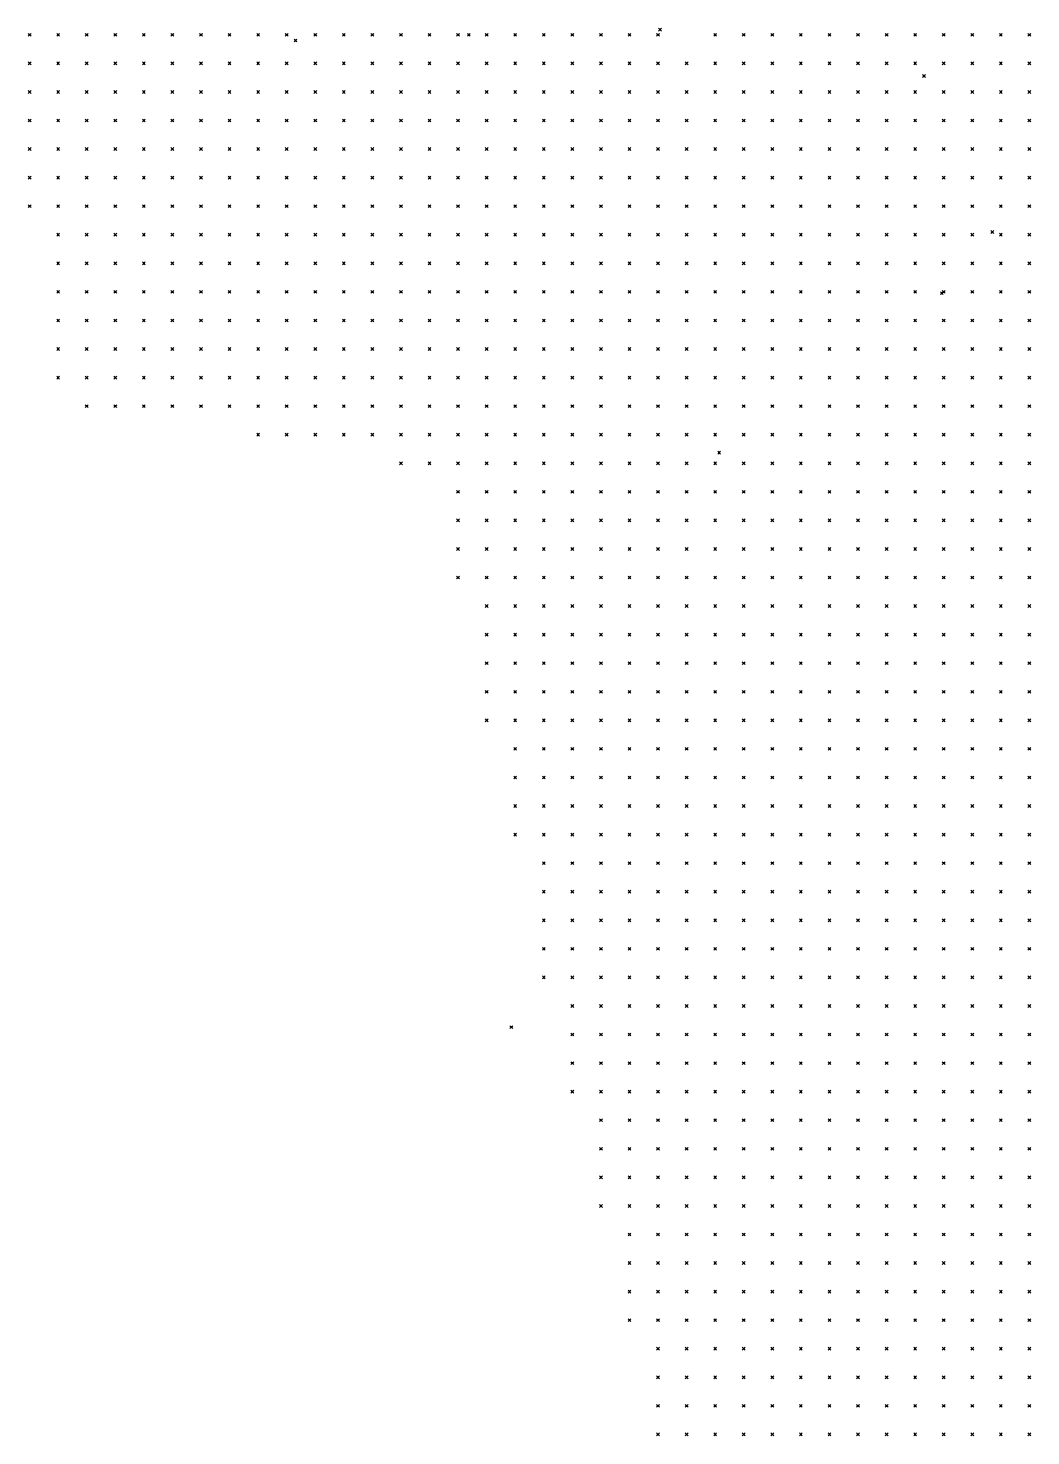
# Model space of a CAD drawing. Header units: metres. Extents: x 441556 to 446409, y 432338 to 461058.
# Drawn here: x 442253.8 to 442359.1, y 450975.2 to 451123 of the extents above; entities that cross this region are included whole.
import ezdxf

# ---------------------------------------------------------------- set-up
doc = ezdxf.new("R2010")
doc.units = ezdxf.units.M
doc.header["$MEASUREMENT"] = 0
doc.header["$PDMODE"] = 35
doc.header["$PDSIZE"] = 0.15
doc.layers.add('DTM-NOK-RevN_LIDAR_co_lidar', color=91, linetype='Continuous', lineweight=0)
doc.layers.add('DTM-NOK-RevN_RTK', color=32, linetype='Continuous', lineweight=0)

msp = doc.modelspace()

# ---------------------------------------------------------------- linework, layer by layer
at = {"layer": 'DTM-NOK-RevN_LIDAR_co_lidar'}
for p in [(442253.945, 451122.339, 412.516), (442256.944, 451122.339, 409.399), (442259.944, 451122.339, 406.447), (442262.943, 451122.339, 403.337), (442265.942, 451122.339, 400.255), (442268.942, 451122.339, 397.072), (442271.941, 451122.339, 393.94), (442274.94, 451122.339, 390.743), (442277.94, 451122.339, 388.677), (442280.939, 451122.339, 386.816), (442283.938, 451122.339, 385.331), (442286.938, 451122.339, 384.731), (442289.937, 451122.339, 384.628), (442292.936, 451122.339, 384.795), (442295.936, 451122.339, 384.991), (442298.935, 451122.339, 385.135), (442301.934, 451122.339, 384.048), (442304.934, 451122.339, 383.485), (442307.933, 451122.339, 382.498), (442310.932, 451122.339, 380.419), (442313.932, 451122.339, 378.698), (442316.931, 451122.339, 375.353), (442319.93, 451122.339, 370.17), (442325.929, 451122.339, 366.942), (442328.928, 451122.339, 366.394), (442331.928, 451122.339, 366.047), (442334.927, 451122.339, 365.39), (442337.926, 451122.339, 364.654), (442340.926, 451122.339, 363.751), (442343.925, 451122.339, 362.913), (442346.924, 451122.339, 362.394), (442349.924, 451122.339, 362.404), (442352.923, 451122.339, 362.397), (442355.922, 451122.339, 362.284), (442358.922, 451122.339, 362.044), (442253.945, 451119.34, 412.093), (442256.944, 451119.34, 409.257), (442259.944, 451119.34, 406.294), (442262.943, 451119.34, 402.997), (442265.942, 451119.34, 399.909), (442268.942, 451119.34, 396.763), (442271.941, 451119.34, 393.904), (442274.94, 451119.34, 391.859), (442277.94, 451119.34, 391.09), (442280.939, 451119.34, 390.55), (442283.938, 451119.34, 388.694), (442286.938, 451119.34, 387.974), (442289.937, 451119.34, 388.773), (442292.936, 451119.34, 389.919), (442295.936, 451119.34, 389.808), (442298.935, 451119.34, 390.622), (442301.934, 451119.34, 390.144), (442304.934, 451119.34, 389.502), (442307.933, 451119.34, 388.44), (442310.932, 451119.34, 385.729), (442313.932, 451119.34, 382.212), (442316.931, 451119.34, 378.214), (442319.93, 451119.34, 373.859), (442322.93, 451119.34, 370.71), (442325.929, 451119.34, 368.784), (442328.928, 451119.34, 367.619), (442331.928, 451119.34, 366.992), (442334.927, 451119.34, 366.272), (442337.926, 451119.34, 365.218), (442340.926, 451119.34, 364.275), (442343.925, 451119.34, 363.631), (442346.924, 451119.34, 363.142), (442349.924, 451119.34, 363.457), (442352.923, 451119.34, 363.707), (442355.922, 451119.34, 363.437), (442358.922, 451119.34, 363.508), (442253.945, 451116.341, 412.269), (442256.944, 451116.341, 409.957), (442259.944, 451116.341, 407.262), (442262.943, 451116.341, 404.008), (442265.942, 451116.341, 400.543), (442268.942, 451116.341, 397.609), (442271.941, 451116.341, 395.844), (442274.94, 451116.341, 395.872), (442277.94, 451116.341, 395.647), (442280.939, 451116.341, 394.647), (442283.938, 451116.341, 392.596), (442286.938, 451116.341, 391.752), (442289.937, 451116.341, 392.194), (442292.936, 451116.341, 392.916), (442295.936, 451116.341, 393.669), (442298.935, 451116.341, 394.377), (442301.934, 451116.341, 394.118), (442304.934, 451116.341, 392.945), (442307.933, 451116.341, 391.016), (442310.932, 451116.341, 388.109), (442313.932, 451116.341, 385.235), (442316.931, 451116.341, 380.878), (442319.93, 451116.341, 374.955), (442322.93, 451116.341, 371.794), (442325.929, 451116.341, 369.691), (442328.928, 451116.341, 368.672), (442331.928, 451116.341, 368.095), (442334.927, 451116.341, 367.466), (442337.926, 451116.341, 366.607), (442340.926, 451116.341, 365.428), (442343.925, 451116.341, 364.987), (442346.924, 451116.341, 364.92), (442349.924, 451116.341, 365.645), (442352.923, 451116.341, 365.998), (442355.922, 451116.341, 365.649), (442358.922, 451116.341, 365.429), (442253.945, 451113.341, 413.308), (442256.944, 451113.341, 411.004), (442259.944, 451113.341, 408.438), (442262.943, 451113.341, 405.725), (442265.942, 451113.341, 402.536), (442268.942, 451113.341, 399.248), (442271.941, 451113.341, 398.874), (442274.94, 451113.341, 399.494), (442277.94, 451113.341, 398.565), (442280.939, 451113.341, 397.496), (442283.938, 451113.341, 395.907), (442286.938, 451113.341, 395.211), (442289.937, 451113.341, 395.521), (442292.936, 451113.341, 396.024), (442295.936, 451113.341, 396.648), (442298.935, 451113.341, 397.092), (442301.934, 451113.341, 396.404), (442304.934, 451113.341, 394.585), (442307.933, 451113.341, 391.818), (442310.932, 451113.341, 388.664), (442313.932, 451113.341, 385.638), (442316.931, 451113.341, 380.624), (442319.93, 451113.341, 374.521), (442322.93, 451113.341, 371.871), (442325.929, 451113.341, 370.372), (442328.928, 451113.341, 369.748), (442331.928, 451113.341, 369.418), (442334.927, 451113.341, 369.195), (442337.926, 451113.341, 369.174), (442340.926, 451113.341, 367.755), (442343.925, 451113.341, 366.615), (442346.924, 451113.341, 367.751), (442349.924, 451113.341, 369.002), (442352.923, 451113.341, 369.227), (442355.922, 451113.341, 369.639), (442358.922, 451113.341, 368.334), (442253.945, 451110.342, 415.069), (442256.944, 451110.342, 412.646), (442259.944, 451110.342, 409.9), (442262.943, 451110.342, 406.905), (442265.942, 451110.342, 404.219), (442268.942, 451110.342, 401.589), (442271.941, 451110.342, 401.947), (442274.94, 451110.342, 403.119), (442277.94, 451110.342, 403.541), (442280.939, 451110.342, 402.253), (442283.938, 451110.342, 400.985), (442286.938, 451110.342, 399.288), (442289.937, 451110.342, 401.035), (442292.936, 451110.342, 400.191), (442295.936, 451110.342, 398.866), (442298.935, 451110.342, 398.616), (442301.934, 451110.342, 397.49), (442304.934, 451110.342, 395.002), (442307.933, 451110.342, 391.789), (442310.932, 451110.342, 388.302), (442313.932, 451110.342, 384.862), (442316.931, 451110.342, 380.583), (442319.93, 451110.342, 375.734), (442322.93, 451110.342, 372.727), (442325.929, 451110.342, 371.268), (442328.928, 451110.342, 370.995), (442331.928, 451110.342, 371.331), (442334.927, 451110.342, 371.697), (442337.926, 451110.342, 372.146), (442340.926, 451110.342, 372.014), (442343.925, 451110.342, 370.993), (442346.924, 451110.342, 371.54), (442349.924, 451110.342, 372.483), (442352.923, 451110.342, 372.97), (442355.922, 451110.342, 373.286), (442358.922, 451110.342, 372.662), (442253.945, 451107.343, 416.189), (442256.944, 451107.343, 413.504), (442259.944, 451107.343, 410.464), (442262.943, 451107.343, 407.616), (442265.942, 451107.343, 405.665), (442268.942, 451107.343, 404.446), (442271.941, 451107.343, 405.759), (442274.94, 451107.343, 406.606), (442277.94, 451107.343, 408.135), (442280.939, 451107.343, 407.438), (442283.938, 451107.343, 407.302), (442286.938, 451107.343, 405.55), (442289.937, 451107.343, 406.4), (442292.936, 451107.343, 405.578), (442295.936, 451107.343, 400.817), (442298.935, 451107.343, 398.515), (442301.934, 451107.343, 397.051), (442304.934, 451107.343, 394.817), (442307.933, 451107.343, 391.61), (442310.932, 451107.343, 387.76), (442313.932, 451107.343, 383.914), (442316.931, 451107.343, 380.187), (442319.93, 451107.343, 376.565), (442322.93, 451107.343, 373.738), (442325.929, 451107.343, 372.569), (442328.928, 451107.343, 372.65), (442331.928, 451107.343, 373.635), (442334.927, 451107.343, 374.566), (442337.926, 451107.343, 374.91), (442340.926, 451107.343, 375.286), (442343.925, 451107.343, 375.088), (442346.924, 451107.343, 375.217), (442349.924, 451107.343, 375.733), (442352.923, 451107.343, 376.206), (442355.922, 451107.343, 376.551), (442358.922, 451107.343, 376.358), (442253.945, 451104.343, 416.796), (442256.944, 451104.343, 413.712), (442259.944, 451104.343, 410.859), (442262.943, 451104.343, 408.954), (442265.942, 451104.343, 408.438), (442268.942, 451104.343, 408.957), (442271.941, 451104.343, 409.853), (442274.94, 451104.343, 411.192), (442277.94, 451104.343, 411.794), (442280.939, 451104.343, 411.688), (442283.938, 451104.343, 412.227), (442286.938, 451104.343, 410.895), (442289.937, 451104.343, 410.625), (442292.936, 451104.343, 410.228), (442295.936, 451104.343, 402.531), (442298.935, 451104.343, 397.81), (442301.934, 451104.343, 396.072), (442304.934, 451104.343, 394.404), (442307.933, 451104.343, 391.46), (442310.932, 451104.343, 387.415), (442313.932, 451104.343, 383.445), (442316.931, 451104.343, 379.993), (442319.93, 451104.343, 376.841), (442322.93, 451104.343, 374.558), (442325.929, 451104.343, 373.969), (442328.928, 451104.343, 374.477), (442331.928, 451104.343, 376.004), (442334.927, 451104.343, 377.613), (442337.926, 451104.343, 377.876), (442340.926, 451104.343, 378.214), (442343.925, 451104.343, 378.488), (442346.924, 451104.343, 378.41), (442349.924, 451104.343, 378.612), (442352.923, 451104.343, 379.376), (442355.922, 451104.343, 380.189), (442358.922, 451104.343, 380.528), (442256.944, 451101.344, 414.087), (442259.944, 451101.344, 412.188), (442262.943, 451101.344, 411.57), (442265.942, 451101.344, 412.15), (442268.942, 451101.344, 413.711), (442271.941, 451101.344, 414.952), (442274.94, 451101.344, 416.099), (442277.94, 451101.344, 416.217), (442280.939, 451101.344, 416.554), (442283.938, 451101.344, 415.175), (442286.938, 451101.344, 414.484), (442289.937, 451101.344, 413.958), (442292.936, 451101.344, 413.36), (442295.936, 451101.344, 408.971), (442298.935, 451101.344, 400.476), (442301.934, 451101.344, 396.369), (442304.934, 451101.344, 394.359), (442307.933, 451101.344, 391.348), (442310.932, 451101.344, 387.596), (442313.932, 451101.344, 383.731), (442316.931, 451101.344, 380.224), (442319.93, 451101.344, 377.298), (442322.93, 451101.344, 375.611), (442325.929, 451101.344, 375.467), (442328.928, 451101.344, 376.746), (442331.928, 451101.344, 378.843), (442334.927, 451101.344, 380.511), (442337.926, 451101.344, 380.988), (442340.926, 451101.344, 381.412), (442343.925, 451101.344, 381.93), (442346.924, 451101.344, 382.38), (442349.924, 451101.344, 382.291), (442352.923, 451101.344, 383.789), (442355.922, 451101.344, 384.644), (442358.922, 451101.344, 385.791), (442256.944, 451098.345, 415.339), (442259.944, 451098.345, 414.597), (442262.943, 451098.345, 414.774), (442265.942, 451098.345, 415.789), (442268.942, 451098.345, 417.467), (442271.941, 451098.345, 419.447), (442274.94, 451098.345, 420.385), (442277.94, 451098.345, 420.816), (442280.939, 451098.345, 420.87), (442283.938, 451098.345, 418.496), (442286.938, 451098.345, 417.794), (442289.937, 451098.345, 416.672), (442292.936, 451098.345, 415.149), (442295.936, 451098.345, 410.799), (442298.935, 451098.345, 402.526), (442301.934, 451098.345, 397.848), (442304.934, 451098.345, 395.024), (442307.933, 451098.345, 391.764), (442310.932, 451098.345, 388.078), (442313.932, 451098.345, 384.327), (442316.931, 451098.345, 380.841), (442319.93, 451098.345, 377.971), (442322.93, 451098.345, 376.876), (442325.929, 451098.345, 377.354), (442328.928, 451098.345, 379.389), (442331.928, 451098.345, 381.9), (442334.927, 451098.345, 383.436), (442337.926, 451098.345, 384.207), (442340.926, 451098.345, 385.13), (442343.925, 451098.345, 386.211), (442346.924, 451098.345, 386.523), (442349.924, 451098.345, 386.744), (442352.923, 451098.345, 388.423), (442355.922, 451098.345, 389.576), (442358.922, 451098.345, 391.366), (442256.944, 451095.345, 417.593), (442259.944, 451095.345, 417.335), (442262.943, 451095.345, 417.579), (442265.942, 451095.345, 418.687), (442268.942, 451095.345, 420.15), (442271.941, 451095.345, 421.813), (442274.94, 451095.345, 422.871), (442277.94, 451095.345, 423.118), (442280.939, 451095.345, 422.49), (442283.938, 451095.345, 420.881), (442286.938, 451095.345, 419.463), (442289.937, 451095.345, 417.744), (442292.936, 451095.345, 415.614), (442295.936, 451095.345, 410.187), (442298.935, 451095.345, 405.53), (442301.934, 451095.345, 400.514), (442304.934, 451095.345, 396.464), (442307.933, 451095.345, 392.809), (442310.932, 451095.345, 388.816), (442313.932, 451095.345, 385.263), (442316.931, 451095.345, 381.799), (442319.93, 451095.345, 378.923), (442322.93, 451095.345, 378.318), (442325.929, 451095.345, 379.454), (442328.928, 451095.345, 382.053), (442331.928, 451095.345, 384.515), (442334.927, 451095.345, 386.173), (442337.926, 451095.345, 387.39), (442340.926, 451095.345, 388.786), (442343.925, 451095.345, 390.373), (442346.924, 451095.345, 390.622), (442349.924, 451095.345, 391.33), (442352.923, 451095.345, 392.763), (442355.922, 451095.345, 394.02), (442358.922, 451095.345, 395.471), (442256.944, 451092.346, 420.327), (442259.944, 451092.346, 419.95), (442262.943, 451092.346, 420.038), (442265.942, 451092.346, 420.958), (442268.942, 451092.346, 422.1), (442271.941, 451092.346, 423.124), (442274.94, 451092.346, 423.724), (442277.94, 451092.346, 423.393), (442280.939, 451092.346, 422.342), (442283.938, 451092.346, 420.92), (442286.938, 451092.346, 419.13), (442289.937, 451092.346, 417.342), (442292.936, 451092.346, 415.248), (442295.936, 451092.346, 412.564), (442298.935, 451092.346, 409.267), (442301.934, 451092.346, 402.824), (442304.934, 451092.346, 397.964), (442307.933, 451092.346, 393.912), (442310.932, 451092.346, 389.641), (442313.932, 451092.346, 386.068), (442316.931, 451092.346, 382.587), (442319.93, 451092.346, 380.149), (442322.93, 451092.346, 380.014), (442325.929, 451092.346, 381.636), (442328.928, 451092.346, 384.586), (442331.928, 451092.346, 387.211), (442334.927, 451092.346, 388.868), (442337.926, 451092.346, 390.485), (442340.926, 451092.346, 391.919), (442343.925, 451092.346, 393.565), (442346.924, 451092.346, 394.746), (442349.924, 451092.346, 395.291), (442352.923, 451092.346, 396.454), (442355.922, 451092.346, 397.258), (442358.922, 451092.346, 397.986), (442256.944, 451089.347, 423.076), (442259.944, 451089.347, 422.474), (442262.943, 451089.347, 422.5), (442265.942, 451089.347, 423.185), (442268.942, 451089.347, 423.927), (442271.941, 451089.347, 424.528), (442274.94, 451089.347, 424.548), (442277.94, 451089.347, 423.604), (442280.939, 451089.347, 422.012), (442283.938, 451089.347, 420.331), (442286.938, 451089.347, 418.522), (442289.937, 451089.347, 416.872), (442292.936, 451089.347, 414.752), (442295.936, 451089.347, 412.552), (442298.935, 451089.347, 409.262), (442301.934, 451089.347, 404.449), (442304.934, 451089.347, 399.388), (442307.933, 451089.347, 394.416), (442310.932, 451089.347, 390.088), (442313.932, 451089.347, 386.574), (442316.931, 451089.347, 383.441), (442319.93, 451089.347, 381.562), (442322.93, 451089.347, 381.977), (442325.929, 451089.347, 384.218), (442328.928, 451089.347, 387.374), (442331.928, 451089.347, 390.187), (442334.927, 451089.347, 391.67), (442337.926, 451089.347, 393.741), (442340.926, 451089.347, 395.073), (442343.925, 451089.347, 397.553), (442346.924, 451089.347, 398.333), (442349.924, 451089.347, 398.402), (442352.923, 451089.347, 399.055), (442355.922, 451089.347, 399.748), (442358.922, 451089.347, 400.67), (442256.944, 451086.347, 425.542), (442259.944, 451086.347, 424.822), (442262.943, 451086.347, 424.939), (442265.942, 451086.347, 425.388), (442268.942, 451086.347, 425.66), (442271.941, 451086.347, 425.995), (442274.94, 451086.347, 425.253), (442277.94, 451086.347, 423.697), (442280.939, 451086.347, 421.533), (442283.938, 451086.347, 419.551), (442286.938, 451086.347, 417.623), (442289.937, 451086.347, 416.15), (442292.936, 451086.347, 414.114), (442295.936, 451086.347, 411.943), (442298.935, 451086.347, 409.156), (442301.934, 451086.347, 406.399), (442304.934, 451086.347, 400.718), (442307.933, 451086.347, 394.361), (442310.932, 451086.347, 390.212), (442313.932, 451086.347, 387.326), (442316.931, 451086.347, 384.686), (442319.93, 451086.347, 383.267), (442322.93, 451086.347, 384.375), (442325.929, 451086.347, 387.355), (442328.928, 451086.347, 391.004), (442331.928, 451086.347, 393.544), (442334.927, 451086.347, 394.988), (442337.926, 451086.347, 397.199), (442340.926, 451086.347, 398.457), (442343.925, 451086.347, 402.084), (442346.924, 451086.347, 401.52), (442349.924, 451086.347, 401.361), (442352.923, 451086.347, 401.687), (442355.922, 451086.347, 402.451), (442358.922, 451086.347, 403.72), (442259.944, 451083.348, 427.259), (442262.943, 451083.348, 427.473), (442265.942, 451083.348, 427.529), (442268.942, 451083.348, 427.267), (442271.941, 451083.348, 427.057), (442274.94, 451083.348, 425.596), (442277.94, 451083.348, 423.625), (442280.939, 451083.348, 421.143), (442283.938, 451083.348, 418.907), (442286.938, 451083.348, 416.702), (442289.937, 451083.348, 415.053), (442292.936, 451083.348, 413.178), (442295.936, 451083.348, 411.241), (442298.935, 451083.348, 408.901), (442301.934, 451083.348, 405.94), (442304.934, 451083.348, 400.76), (442307.933, 451083.348, 394.531), (442310.932, 451083.348, 390.11), (442313.932, 451083.348, 387.486), (442316.931, 451083.348, 385.523), (442319.93, 451083.348, 385.232), (442322.93, 451083.348, 387.385), (442325.929, 451083.348, 390.828), (442328.928, 451083.348, 394.728), (442331.928, 451083.348, 397.707), (442334.927, 451083.348, 399.521), (442337.926, 451083.348, 401.026), (442340.926, 451083.348, 402.544), (442343.925, 451083.348, 404.679), (442346.924, 451083.348, 404.166), (442349.924, 451083.348, 404.086), (442352.923, 451083.348, 404.472), (442355.922, 451083.348, 405.241), (442358.922, 451083.348, 406.347), (442277.94, 451080.349, 423.796), (442280.939, 451080.349, 421.302), (442283.938, 451080.349, 418.634), (442286.938, 451080.349, 416.152), (442289.937, 451080.349, 414.022), (442292.936, 451080.349, 412.235), (442295.936, 451080.349, 410.359), (442298.935, 451080.349, 408.138), (442301.934, 451080.349, 405.07), (442304.934, 451080.349, 400.92), (442307.933, 451080.349, 395.234), (442310.932, 451080.349, 390.347), (442313.932, 451080.349, 387.704), (442316.931, 451080.349, 386.5), (442319.93, 451080.349, 387.48), (442322.93, 451080.349, 390.662), (442325.929, 451080.349, 393.936), (442328.928, 451080.349, 397.365), (442331.928, 451080.349, 400.16), (442334.927, 451080.349, 402.44), (442337.926, 451080.349, 404.813), (442340.926, 451080.349, 406.773), (442343.925, 451080.349, 407.101), (442346.924, 451080.349, 406.878), (442349.924, 451080.349, 406.942), (442352.923, 451080.349, 407.223), (442355.922, 451080.349, 407.692), (442358.922, 451080.349, 408.683), (442292.936, 451077.349, 411.184), (442295.936, 451077.349, 409.196), (442298.935, 451077.349, 406.93), (442301.934, 451077.349, 404.115), (442304.934, 451077.349, 400.874), (442307.933, 451077.349, 396.608), (442310.932, 451077.349, 391.968), (442313.932, 451077.349, 388.831), (442316.931, 451077.349, 388.13), (442319.93, 451077.349, 389.623), (442322.93, 451077.349, 392.572), (442325.929, 451077.349, 396.11), (442328.928, 451077.349, 399.629), (442331.928, 451077.349, 402.203), (442334.927, 451077.349, 404.721), (442337.926, 451077.349, 406.979), (442340.926, 451077.349, 408.581), (442343.925, 451077.349, 409.284), (442346.924, 451077.349, 409.584), (442349.924, 451077.349, 409.584), (442352.923, 451077.349, 409.728), (442355.922, 451077.349, 410.205), (442358.922, 451077.349, 411.295), (442298.935, 451074.35, 406.037), (442301.934, 451074.35, 403.354), (442304.934, 451074.35, 400.141), (442307.933, 451074.35, 396.5), (442310.932, 451074.35, 392.975), (442313.932, 451074.35, 390.522), (442316.931, 451074.35, 389.882), (442319.93, 451074.35, 391.08), (442322.93, 451074.35, 394.122), (442325.929, 451074.35, 398.408), (442328.928, 451074.35, 401.656), (442331.928, 451074.35, 404.375), (442334.927, 451074.35, 406.663), (442337.926, 451074.35, 408.807), (442340.926, 451074.35, 410.525), (442343.925, 451074.35, 411.404), (442346.924, 451074.35, 411.736), (442349.924, 451074.35, 411.826), (442352.923, 451074.35, 412.186), (442355.922, 451074.35, 412.661), (442358.922, 451074.35, 413.477), (442298.935, 451071.351, 405.321), (442301.934, 451071.351, 402.922), (442304.934, 451071.351, 399.708), (442307.933, 451071.351, 396.7), (442310.932, 451071.351, 394.203), (442313.932, 451071.351, 392.469), (442316.931, 451071.351, 392.731), (442319.93, 451071.351, 394.61), (442322.93, 451071.351, 397.184), (442325.929, 451071.351, 400.592), (442328.928, 451071.351, 403.126), (442331.928, 451071.351, 405.856), (442334.927, 451071.351, 408.262), (442337.926, 451071.351, 410.415), (442340.926, 451071.351, 412.424), (442343.925, 451071.351, 413.375), (442346.924, 451071.351, 414.014), (442349.924, 451071.351, 414.308), (442352.923, 451071.351, 414.596), (442355.922, 451071.351, 415.019), (442358.922, 451071.351, 415.668), (442298.935, 451068.351, 405.322), (442301.934, 451068.351, 402.938), (442304.934, 451068.351, 400.291), (442307.933, 451068.351, 397.567), (442310.932, 451068.351, 395.255), (442313.932, 451068.351, 394.058), (442316.931, 451068.351, 394.738), (442319.93, 451068.351, 397.049), (442322.93, 451068.351, 399.809), (442325.929, 451068.351, 402.252), (442328.928, 451068.351, 404.213), (442331.928, 451068.351, 407.284), (442334.927, 451068.351, 410.183), (442337.926, 451068.351, 412.274), (442340.926, 451068.351, 414.055), (442343.925, 451068.351, 415.333), (442346.924, 451068.351, 416.182), (442349.924, 451068.351, 416.693), (442352.923, 451068.351, 416.948), (442355.922, 451068.351, 417.395), (442358.922, 451068.351, 418.131), (442298.935, 451065.352, 405.595), (442301.934, 451065.352, 402.916), (442304.934, 451065.352, 400.409), (442307.933, 451065.352, 398.171), (442310.932, 451065.352, 396.586), (442313.932, 451065.352, 396.28), (442316.931, 451065.352, 397.623), (442319.93, 451065.352, 399.937), (442322.93, 451065.352, 401.802), (442325.929, 451065.352, 403.596), (442328.928, 451065.352, 406.319), (442331.928, 451065.352, 408.885), (442334.927, 451065.352, 411.396), (442337.926, 451065.352, 413.876), (442340.926, 451065.352, 415.94), (442343.925, 451065.352, 417.379), (442346.924, 451065.352, 418.252), (442349.924, 451065.352, 418.937), (442352.923, 451065.352, 419.506), (442355.922, 451065.352, 420.067), (442358.922, 451065.352, 420.518), (442301.934, 451062.352, 403.66), (442304.934, 451062.352, 400.941), (442307.933, 451062.352, 398.935), (442310.932, 451062.352, 398.063), (442313.932, 451062.352, 398.589), (442316.931, 451062.352, 400.432), (442319.93, 451062.352, 402.489), (442322.93, 451062.352, 404.266), (442325.929, 451062.352, 406.25), (442328.928, 451062.352, 408.017), (442331.928, 451062.352, 410.217), (442334.927, 451062.352, 412.957), (442337.926, 451062.352, 416.2), (442340.926, 451062.352, 418.668), (442343.925, 451062.352, 419.988), (442346.924, 451062.352, 420.643), (442349.924, 451062.352, 421.037), (442352.923, 451062.352, 421.616), (442355.922, 451062.352, 422.151), (442358.922, 451062.352, 422.874), (442301.934, 451059.353, 404.173), (442304.934, 451059.353, 401.661), (442307.933, 451059.353, 400.147), (442310.932, 451059.353, 399.983), (442313.932, 451059.353, 401.615), (442316.931, 451059.353, 403.685), (442319.93, 451059.353, 404.727), (442322.93, 451059.353, 406.123), (442325.929, 451059.353, 407.89), (442328.928, 451059.353, 409.316), (442331.928, 451059.353, 411.779), (442334.927, 451059.353, 415.061), (442337.926, 451059.353, 417.701), (442340.926, 451059.353, 420.443), (442343.925, 451059.353, 422.188), (442346.924, 451059.353, 422.983), (442349.924, 451059.353, 423.623), (442352.923, 451059.353, 424.142), (442355.922, 451059.353, 424.682), (442358.922, 451059.353, 425.135), (442301.934, 451056.354, 404.66), (442304.934, 451056.354, 402.719), (442307.933, 451056.354, 401.723), (442310.932, 451056.354, 402.046), (442313.932, 451056.354, 403.959), (442316.931, 451056.354, 406.046), (442319.93, 451056.354, 407.08), (442322.93, 451056.354, 408.467), (442325.929, 451056.354, 410.29), (442328.928, 451056.354, 412.061), (442331.928, 451056.354, 414.282), (442334.927, 451056.354, 416.86), (442337.926, 451056.354, 419.44), (442340.926, 451056.354, 421.972), (442343.925, 451056.354, 424.17), (442346.924, 451056.354, 425.266), (442349.924, 451056.354, 426.101), (442352.923, 451056.354, 426.532), (442355.922, 451056.354, 427.286), (442358.922, 451056.354, 427.538), (442301.934, 451053.354, 405.662), (442304.934, 451053.354, 404.085), (442307.933, 451053.354, 403.749), (442310.932, 451053.354, 404.824), (442313.932, 451053.354, 406.446), (442316.931, 451053.354, 407.871), (442319.93, 451053.354, 409.697), (442322.93, 451053.354, 411.76), (442325.929, 451053.354, 413.194), (442328.928, 451053.354, 414.515), (442331.928, 451053.354, 416.536), (442334.927, 451053.354, 418.726), (442337.926, 451053.354, 421.323), (442340.926, 451053.354, 423.603), (442343.925, 451053.354, 425.857), (442346.924, 451053.354, 427.605), (442349.924, 451053.354, 428.775), (442352.923, 451053.354, 429.366), (442355.922, 451053.354, 429.939), (442358.922, 451053.354, 430.205), (442301.934, 451050.355, 407.21), (442304.934, 451050.355, 405.786), (442307.933, 451050.355, 405.774), (442310.932, 451050.355, 407.109), (442313.932, 451050.355, 409.141), (442316.931, 451050.355, 411), (442319.93, 451050.355, 412.704), (442322.93, 451050.355, 414.447), (442325.929, 451050.355, 415.921), (442328.928, 451050.355, 417.292), (442331.928, 451050.355, 418.833), (442334.927, 451050.355, 421.042), (442337.926, 451050.355, 423.154), (442340.926, 451050.355, 425.626), (442343.925, 451050.355, 428.075), (442346.924, 451050.355, 430.024), (442349.924, 451050.355, 431.376), (442352.923, 451050.355, 432.086), (442355.922, 451050.355, 432.456), (442358.922, 451050.355, 433.112), (442304.934, 451047.356, 409.012), (442307.933, 451047.356, 409.386), (442310.932, 451047.356, 410.501), (442313.932, 451047.356, 412.807), (442316.931, 451047.356, 414.564), (442319.93, 451047.356, 416.224), (442322.93, 451047.356, 417.886), (442325.929, 451047.356, 418.841), (442328.928, 451047.356, 420.13), (442331.928, 451047.356, 421.495), (442334.927, 451047.356, 423.754), (442337.926, 451047.356, 426.014), (442340.926, 451047.356, 428.343), (442343.925, 451047.356, 430.63), (442346.924, 451047.356, 432.676), (442349.924, 451047.356, 433.809), (442352.923, 451047.356, 434.13), (442355.922, 451047.356, 434.909), (442358.922, 451047.356, 435.549), (442304.934, 451044.356, 411.887), (442307.933, 451044.356, 413.355), (442310.932, 451044.356, 415.276), (442313.932, 451044.356, 417.075), (442316.931, 451044.356, 418.311), (442319.93, 451044.356, 419.784), (442322.93, 451044.356, 421.497), (442325.929, 451044.356, 422.525), (442328.928, 451044.356, 424.198), (442331.928, 451044.356, 426.836), (442334.927, 451044.356, 429.262), (442337.926, 451044.356, 430.639), (442340.926, 451044.356, 431.583), (442343.925, 451044.356, 433.646), (442346.924, 451044.356, 435.519), (442349.924, 451044.356, 436.722), (442352.923, 451044.356, 436.779), (442355.922, 451044.356, 437.475), (442358.922, 451044.356, 438.746), (442304.934, 451041.357, 414.532), (442307.933, 451041.357, 416.278), (442310.932, 451041.357, 418.228), (442313.932, 451041.357, 420.22), (442316.931, 451041.357, 422.288), (442319.93, 451041.357, 423.774), (442322.93, 451041.357, 424.764), (442325.929, 451041.357, 426.022), (442328.928, 451041.357, 427.92), (442331.928, 451041.357, 430.459), (442334.927, 451041.357, 432.928), (442337.926, 451041.357, 434.571), (442340.926, 451041.357, 435.563), (442343.925, 451041.357, 437.009), (442346.924, 451041.357, 438.4), (442349.924, 451041.357, 439.858), (442352.923, 451041.357, 440.28), (442355.922, 451041.357, 440.505), (442358.922, 451041.357, 441.488), (442304.934, 451038.358, 416.672), (442307.933, 451038.358, 418.786), (442310.932, 451038.358, 421.251), (442313.932, 451038.358, 423.614), (442316.931, 451038.358, 425.877), (442319.93, 451038.358, 427.489), (442322.93, 451038.358, 428.302), (442325.929, 451038.358, 429.251), (442328.928, 451038.358, 430.903), (442331.928, 451038.358, 432.931), (442334.927, 451038.358, 435.411), (442337.926, 451038.358, 437.544), (442340.926, 451038.358, 439.404), (442343.925, 451038.358, 440.764), (442346.924, 451038.358, 442.015), (442349.924, 451038.358, 443.158), (442352.923, 451038.358, 443.4), (442355.922, 451038.358, 443.463), (442358.922, 451038.358, 444.037), (442307.933, 451035.358, 421.501), (442310.932, 451035.358, 424.692), (442313.932, 451035.358, 426.889), (442316.931, 451035.358, 428.543), (442319.93, 451035.358, 430.18), (442322.93, 451035.358, 431.621), (442325.929, 451035.358, 432.537), (442328.928, 451035.358, 433.699), (442331.928, 451035.358, 435.82), (442334.927, 451035.358, 438.319), (442337.926, 451035.358, 440.383), (442340.926, 451035.358, 442.268), (442343.925, 451035.358, 443.967), (442346.924, 451035.358, 445.019), (442349.924, 451035.358, 445.822), (442352.923, 451035.358, 445.926), (442355.922, 451035.358, 446.13), (442358.922, 451035.358, 446.68), (442307.933, 451032.359, 424.398), (442310.932, 451032.359, 427.042), (442313.932, 451032.359, 429.256), (442316.931, 451032.359, 431.368), (442319.93, 451032.359, 433.295), (442322.93, 451032.359, 434.763), (442325.929, 451032.359, 435.965), (442328.928, 451032.359, 437.135), (442331.928, 451032.359, 439.26), (442334.927, 451032.359, 441.38), (442337.926, 451032.359, 442.932), (442340.926, 451032.359, 444.53), (442343.925, 451032.359, 446.354), (442346.924, 451032.359, 447.695), (442349.924, 451032.359, 448.442), (442352.923, 451032.359, 448.853), (442355.922, 451032.359, 449.064), (442358.922, 451032.359, 449.484), (442307.933, 451029.36, 427.129), (442310.932, 451029.36, 429.238), (442313.932, 451029.36, 431.402), (442316.931, 451029.36, 433.987), (442319.93, 451029.36, 436.45), (442322.93, 451029.36, 437.957), (442325.929, 451029.36, 439.387), (442328.928, 451029.36, 440.832), (442331.928, 451029.36, 442.64), (442334.927, 451029.36, 444.167), (442337.926, 451029.36, 445.32), (442340.926, 451029.36, 446.772), (442343.925, 451029.36, 448.781), (442346.924, 451029.36, 450.504), (442349.924, 451029.36, 451.39), (442352.923, 451029.36, 452.341), (442355.922, 451029.36, 452.419), (442358.922, 451029.36, 452.539), (442307.933, 451026.36, 429.127), (442310.932, 451026.36, 431.447), (442313.932, 451026.36, 433.598), (442316.931, 451026.36, 436.176), (442319.93, 451026.36, 438.997), (442322.93, 451026.36, 441.076), (442325.929, 451026.36, 442.494), (442328.928, 451026.36, 443.997), (442331.928, 451026.36, 445.563), (442334.927, 451026.36, 446.781), (442337.926, 451026.36, 448.164), (442340.926, 451026.36, 449.729), (442343.925, 451026.36, 451.763), (442346.924, 451026.36, 453.412), (442349.924, 451026.36, 454.423), (442352.923, 451026.36, 455.618), (442355.922, 451026.36, 455.611), (442358.922, 451026.36, 455.518), (442307.933, 451023.361, 430.819), (442310.932, 451023.361, 432.994), (442313.932, 451023.361, 435.592), (442316.931, 451023.361, 438.747), (442319.93, 451023.361, 441.989), (442322.93, 451023.361, 444.254), (442325.929, 451023.361, 445.507), (442328.928, 451023.361, 446.928), (442331.928, 451023.361, 448.423), (442334.927, 451023.361, 449.689), (442337.926, 451023.361, 451.138), (442340.926, 451023.361, 452.9), (442343.925, 451023.361, 454.772), (442346.924, 451023.361, 456.522), (442349.924, 451023.361, 457.431), (442352.923, 451023.361, 458.306), (442355.922, 451023.361, 458.222), (442358.922, 451023.361, 458.191), (442310.932, 451020.362, 435.079), (442313.932, 451020.362, 437.689), (442316.931, 451020.362, 440.898), (442319.93, 451020.362, 444.408), (442322.93, 451020.362, 446.812), (442325.929, 451020.362, 448.523), (442328.928, 451020.362, 449.873), (442331.928, 451020.362, 451.395), (442334.927, 451020.362, 452.848), (442337.926, 451020.362, 453.879), (442340.926, 451020.362, 455.191), (442343.925, 451020.362, 457.142), (442346.924, 451020.362, 458.979), (442349.924, 451020.362, 460.039), (442352.923, 451020.362, 460.701), (442355.922, 451020.362, 460.586), (442358.922, 451020.362, 460.576), (442310.932, 451017.362, 437.915), (442313.932, 451017.362, 440.225), (442316.931, 451017.362, 442.948), (442319.93, 451017.362, 445.84), (442322.93, 451017.362, 448.381), (442325.929, 451017.362, 450.854), (442328.928, 451017.362, 452.603), (442331.928, 451017.362, 454.336), (442334.927, 451017.362, 455.94), (442337.926, 451017.362, 457.056), (442340.926, 451017.362, 458.012), (442343.925, 451017.362, 459.464), (442346.924, 451017.362, 461.231), (442349.924, 451017.362, 462.636), (442352.923, 451017.362, 463.136), (442355.922, 451017.362, 463.133), (442358.922, 451017.362, 462.748), (442310.932, 451014.363, 441.298), (442313.932, 451014.363, 442.993), (442316.931, 451014.363, 445.507), (442319.93, 451014.363, 448.159), (442322.93, 451014.363, 450.635), (442325.929, 451014.363, 453.003), (442328.928, 451014.363, 454.916), (442331.928, 451014.363, 457.111), (442334.927, 451014.363, 459.138), (442337.926, 451014.363, 460.285), (442340.926, 451014.363, 461.145), (442343.925, 451014.363, 462.323), (442346.924, 451014.363, 463.738), (442349.924, 451014.363, 464.876), (442352.923, 451014.363, 465.451), (442355.922, 451014.363, 465.512), (442358.922, 451014.363, 465.206), (442310.932, 451011.364, 442.747), (442313.932, 451011.364, 445.167), (442316.931, 451011.364, 447.677), (442319.93, 451011.364, 450.13), (442322.93, 451011.364, 452.562), (442325.929, 451011.364, 455.003), (442328.928, 451011.364, 457.127), (442331.928, 451011.364, 460.04), (442334.927, 451011.364, 461.773), (442337.926, 451011.364, 463.06), (442340.926, 451011.364, 463.904), (442343.925, 451011.364, 464.796), (442346.924, 451011.364, 466.373), (442349.924, 451011.364, 467.386), (442352.923, 451011.364, 467.85), (442355.922, 451011.364, 467.845), (442358.922, 451011.364, 467.753), (442313.932, 451008.364, 447.009), (442316.931, 451008.364, 449.913), (442319.93, 451008.364, 452.14), (442322.93, 451008.364, 453.848), (442325.929, 451008.364, 457.294), (442328.928, 451008.364, 459.776), (442331.928, 451008.364, 461.956), (442334.927, 451008.364, 463.872), (442337.926, 451008.364, 465.137), (442340.926, 451008.364, 466.518), (442343.925, 451008.364, 467.527), (442346.924, 451008.364, 468.813), (442349.924, 451008.364, 469.803), (442352.923, 451008.364, 470.328), (442355.922, 451008.364, 470.409), (442358.922, 451008.364, 470.268), (442313.932, 451005.365, 449.442), (442316.931, 451005.365, 452.742), (442319.93, 451005.365, 454.297), (442322.93, 451005.365, 456.209), (442325.929, 451005.365, 459.79), (442328.928, 451005.365, 461.709), (442331.928, 451005.365, 464.072), (442334.927, 451005.365, 466.117), (442337.926, 451005.365, 467.294), (442340.926, 451005.365, 469.23), (442343.925, 451005.365, 470.241), (442346.924, 451005.365, 471.538), (442349.924, 451005.365, 472.466), (442352.923, 451005.365, 473.163), (442355.922, 451005.365, 472.754), (442358.922, 451005.365, 473.21), (442313.932, 451002.366, 451.834), (442316.931, 451002.366, 454.632), (442319.93, 451002.366, 456.82), (442322.93, 451002.366, 458.986), (442325.929, 451002.366, 461.116), (442328.928, 451002.366, 463.446), (442331.928, 451002.366, 465.969), (442334.927, 451002.366, 467.871), (442337.926, 451002.366, 469.375), (442340.926, 451002.366, 471.342), (442343.925, 451002.366, 473.087), (442346.924, 451002.366, 474.566), (442349.924, 451002.366, 475.944), (442352.923, 451002.366, 476.46), (442355.922, 451002.366, 476.378), (442358.922, 451002.366, 476.897), (442313.932, 450999.366, 454.105), (442316.931, 450999.366, 456.084), (442319.93, 450999.366, 458.236), (442322.93, 450999.366, 460.638), (442325.929, 450999.366, 462.361), (442328.928, 450999.366, 464.582), (442331.928, 450999.366, 467.155), (442334.927, 450999.366, 469.192), (442337.926, 450999.366, 470.892), (442340.926, 450999.366, 472.981), (442343.925, 450999.366, 475.29), (442346.924, 450999.366, 476.938), (442349.924, 450999.366, 478.444), (442352.923, 450999.366, 479.257), (442355.922, 450999.366, 480.051), (442358.922, 450999.366, 480.119), (442316.931, 450996.367, 457.596), (442319.93, 450996.367, 460.136), (442322.93, 450996.367, 462.467), (442325.929, 450996.367, 464.264), (442328.928, 450996.367, 466.214), (442331.928, 450996.367, 468.44), (442334.927, 450996.367, 470.349), (442337.926, 450996.367, 472.146), (442340.926, 450996.367, 474.496), (442343.925, 450996.367, 477.14), (442346.924, 450996.367, 478.964), (442349.924, 450996.367, 480.658), (442352.923, 450996.367, 482.186), (442355.922, 450996.367, 482.932), (442358.922, 450996.367, 482.982), (442316.931, 450993.368, 459.528), (442319.93, 450993.368, 461.982), (442322.93, 450993.368, 464.096), (442325.929, 450993.368, 465.916), (442328.928, 450993.368, 468.142), (442331.928, 450993.368, 470.113), (442334.927, 450993.368, 472.021), (442337.926, 450993.368, 473.852), (442340.926, 450993.368, 476.081), (442343.925, 450993.368, 478.737), (442346.924, 450993.368, 480.816), (442349.924, 450993.368, 482.588), (442352.923, 450993.368, 484.172), (442355.922, 450993.368, 485.237), (442358.922, 450993.368, 485.531), (442316.931, 450990.368, 460.691), (442319.93, 450990.368, 463.181), (442322.93, 450990.368, 465.131), (442325.929, 450990.368, 466.973), (442328.928, 450990.368, 469.461), (442331.928, 450990.368, 471.891), (442334.927, 450990.368, 473.784), (442337.926, 450990.368, 475.913), (442340.926, 450990.368, 477.488), (442343.925, 450990.368, 480.004), (442346.924, 450990.368, 482.294), (442349.924, 450990.368, 484.328), (442352.923, 450990.368, 485.945), (442355.922, 450990.368, 487.104), (442358.922, 450990.368, 487.95), (442316.931, 450987.369, 462.064), (442319.93, 450987.369, 464.129), (442322.93, 450987.369, 466.323), (442325.929, 450987.369, 468.69), (442328.928, 450987.369, 471.155), (442331.928, 450987.369, 473.291), (442334.927, 450987.369, 475.289), (442337.926, 450987.369, 477.441), (442340.926, 450987.369, 479.513), (442343.925, 450987.369, 481.778), (442346.924, 450987.369, 483.704), (442349.924, 450987.369, 486.08), (442352.923, 450987.369, 487.962), (442355.922, 450987.369, 489.351), (442358.922, 450987.369, 490.572), (442319.93, 450984.37, 465.886), (442322.93, 450984.37, 468.038), (442325.929, 450984.37, 470.179), (442328.928, 450984.37, 472.063), (442331.928, 450984.37, 474.432), (442334.927, 450984.37, 476.432), (442337.926, 450984.37, 478.594), (442340.926, 450984.37, 481.04), (442343.925, 450984.37, 483.194), (442346.924, 450984.37, 485.406), (442349.924, 450984.37, 487.748), (442352.923, 450984.37, 490.058), (442355.922, 450984.37, 491.853), (442358.922, 450984.37, 493.241), (442319.93, 450981.37, 468.222), (442322.93, 450981.37, 470.01), (442325.929, 450981.37, 471.792), (442328.928, 450981.37, 473.518), (442331.928, 450981.37, 475.68), (442334.927, 450981.37, 477.855), (442337.926, 450981.37, 480.66), (442340.926, 450981.37, 484.028), (442343.925, 450981.37, 485.145), (442346.924, 450981.37, 488.114), (442349.924, 450981.37, 490.377), (442352.923, 450981.37, 492.587), (442355.922, 450981.37, 494.459), (442358.922, 450981.37, 495.795), (442319.93, 450978.371, 469.964), (442322.93, 450978.371, 472.043), (442325.929, 450978.371, 473.667), (442328.928, 450978.371, 475.601), (442331.928, 450978.371, 477.964), (442334.927, 450978.371, 481.046), (442337.926, 450978.371, 485.309), (442340.926, 450978.371, 487.96), (442343.925, 450978.371, 489.576), (442346.924, 450978.371, 491.8), (442349.924, 450978.371, 494.416), (442352.923, 450978.371, 495.809), (442355.922, 450978.371, 497.223), (442358.922, 450978.371, 498.646), (442319.93, 450975.372, 472.039), (442322.93, 450975.372, 473.986), (442325.929, 450975.372, 475.725), (442328.928, 450975.372, 477.841), (442331.928, 450975.372, 480.872), (442334.927, 450975.372, 485.646), (442337.926, 450975.372, 489.963), (442340.926, 450975.372, 492.345), (442343.925, 450975.372, 494.891), (442346.924, 450975.372, 495.943), (442349.924, 450975.372, 498.193), (442352.923, 450975.372, 499.649), (442355.922, 450975.372, 501.486), (442358.922, 450975.372, 502.567)]:
    msp.add_point(p, dxfattribs=at)
at = {"layer": 'DTM-NOK-RevN_RTK'}
for p in [(442320.141, 451122.889, 369.209), (442281.863, 451121.749, 387.019), (442300.067, 451122.333, 388.116), (442347.85, 451118.012, 364.273), (442355.02, 451101.627, 384.624), (442349.723, 451095.209, 393.059), (442326.347, 451078.46, 396.948), (442304.536, 451018.139, 437.486)]:
    msp.add_point(p, dxfattribs=at)

doc.saveas('drawing.dxf')
